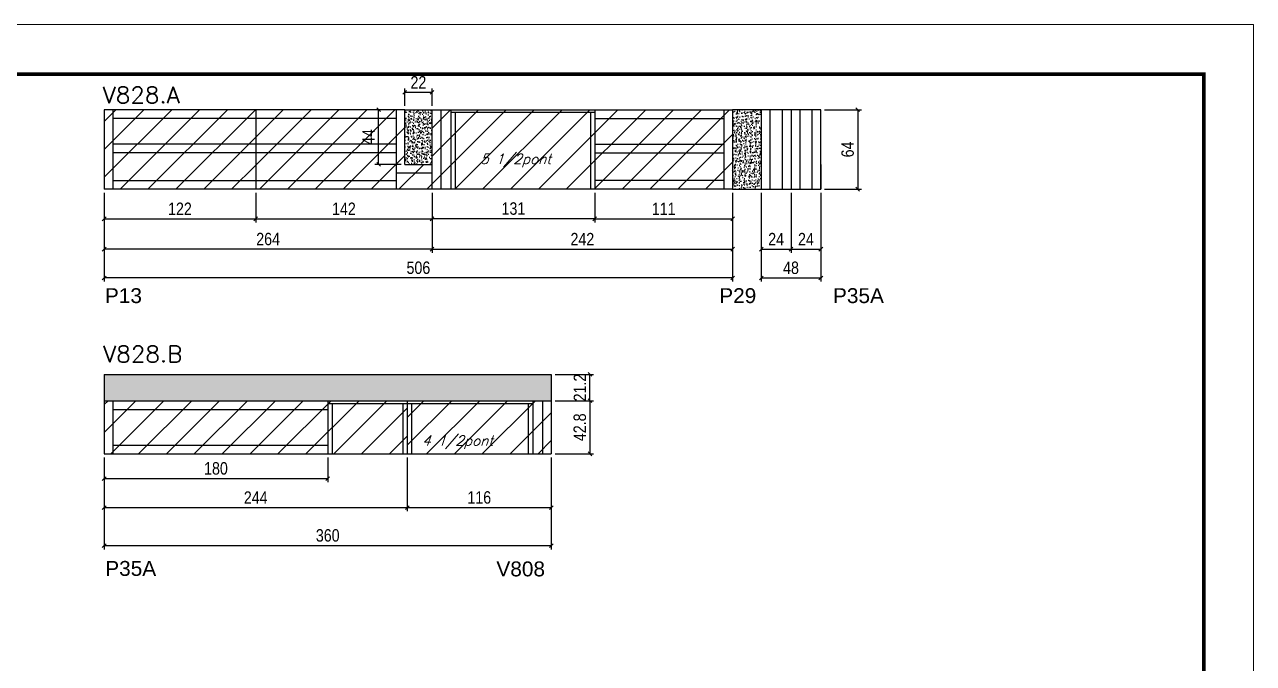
# Model space of a CAD drawing. Extents: x -20960 to -5926, y -2106 to 21915.
# Drawn here: x -6956 to -5967, y 12212 to 12727 of the extents above; entities that cross this region are included whole.
import ezdxf

# ---------------------------------------------------------------- set-up
doc = ezdxf.new("R2010")
doc.units = 0
doc.linetypes.add('DASHED', pattern=[0.75, 0.5, -0.25])
for name, color, linetype in [('5', 5, 'Continuous'), ('COTA', 241, 'Continuous'), ('Painéis', 200, 'Continuous'), ('Reaproveitamento', 251, 'Continuous'), ('SARR_2.2x7', 40, 'Continuous'), ('SARR_3.5x7', 81, 'Continuous'), ('texto', 7, 'Continuous')]:
    doc.layers.add(name, color=color, linetype=linetype)
for name, color, linetype, lineweight in [('Folhas', 255, 'Continuous', 9), ('SARRAFO DE PRESSAO', 251, 'DASHED', 9), ('Texto Seção', 7, 'Continuous', 15)]:
    doc.layers.add(name, color=color, linetype=linetype, lineweight=lineweight)
doc.styles.add('COTA TECNICA', font='techl___.ttf', dxfattribs={"height": 10})
doc.styles.add('REGUA-120', font='ROMANS.shx', dxfattribs={"height": 15})
doc.styles.add('Romans', font='romans.shx')
doc.styles.get("Standard").update_dxf_attribs({"font": 'arial.ttf'})
doc.dimstyles.new('PAINEL', dxfattribs={"dimtxt": 10, "dimasz": 3, "dimexe": 3, "dimexo": 3, "dimgap": 3, "dimtad": 1, "dimdec": 1, "dimzin": 12, "dimdsep": 46, "dimtxsty": 'COTA TECNICA', "dimblk1": 'OBLIQUE', "dimblk2": 'OBLIQUE', "dimsah": 1, "dimcen": 0.9, "dimclrd": 4, "dimclre": 4, "dimclrt": 240, "dimadec": 1, "dimazin": 3, "dimtfac": 1, "dimtdec": 1, "dimtmove": 0, "dimatfit": 3, "dimfxl": 1, "dimtolj": 1, "dimtzin": 12, "dimarcsym": 0})
pattern_1 = [(50, (-140357.9357, -18452.1367), (5.46554007, -0.47817257), [0.5715, -6.2865]), (355, (-140357.9357, -18452.1367), (-1.05730264, 5.73170536), [0.4572, -5.02921753]), (100.4514447, (-140357.48, -18452.1765), (4.40823741, 5.25353256), [0.48570026, -5.34270734]), (46.1842, (-140357.936, -18450.6127), (8.13237123, -1.26126984), [0.85725, -9.42975]), (96.6355576, (-140357.258, -18450.718), (7.122124, 7.42278374), [0.7285507, -8.01406824]), (351.184151, (-140357.936, -18450.613), (7.122124, 7.42278374), [0.685799, -7.54379196]), (21, (-140357.1737, -18450.9937), (4.54843174, -3.06795595), [0.5715, -6.2865]), (326, (-140357.1737, -18450.9937), (1.85406085, 5.52563898), [0.4572, -5.0292]), (71.451445, (-140356.7947, -18451.2493), (6.40249258, 2.45768307), [0.48570026, -5.34269813]), (37.5, (-140357.9357, -18452.1367), (0.092658098, 2.536651166), [0, -4.96824, 0, -5.1054, 0, -5.04825]), (7.5, (-140357.9357, -18452.1367), (2.004589875, 3.005417245), [0, -2.91084, 0, -4.85394, 0, -1.92405]), (327.5, (-140359.635, -18452.1367), (4.067717855, -0.17186232), [0, -1.905, 0, -5.9436, 0, -7.8867]), (317.5, (-140360.397, -18452.1367), (4.44387544, 0.76279473), [0, -2.4765, 0, -3.94716, 0, -5.6007])]
pattern_2 = [(45, (1585, 0), (-11.22532, 11.22532), [])]

# ---------------------------------------------------------------- blocks, each defined once
blk = doc.blocks.new('9999999999')
at = {"layer": 'Folhas'}
blk.add_lwpolyline([(98138.98, 34190.21), (99623.98, 34190.21), (99623.98, 35240.21), (98138.98, 35240.21)], close=True, dxfattribs=at)
at = {"layer": 'Folhas', "color": 30, "const_width": 3}
blk.add_lwpolyline([(98213.98, 34230.21), (99583.98, 34230.21), (99583.98, 35200.21), (98213.98, 35200.21)], close=True, dxfattribs=at)
blk = doc.blocks.new('_Oblique')
at = {"color": 0, "linetype": 'ByBlock', "lineweight": -2}
blk.add_line((-0.5, -0.5), (0.5, 0.5), dxfattribs=at)
blk = doc.blocks.new('*D1279')
at = {"layer": 'COTA', "color": 4, "linetype": 'ByBlock', "lineweight": -2, "transparency": 16777216}
for p, q in [((-6892.3, 12591.22), (-6892.3, 12542.91)), ((-6628.3, 12591.22), (-6628.3, 12542.91)), ((-6628.3, 12545.91), (-6892.3, 12545.91))]:
    blk.add_line(p, q, dxfattribs=at)
at = {"layer": 'Defpoints', "color": 0, "linetype": 'ByBlock', "transparency": 16777216}
for p in [(-6892.3, 12594.22), (-6628.3, 12594.22), (-6892.3, 12545.91)]:
    blk.add_point(p, dxfattribs=at)
at = {"layer": 'COTA', "color": 4, "linetype": 'ByBlock', "lineweight": -2, "transparency": 16777216, "xscale": 3, "yscale": 3, "zscale": 3, "rotation": 180}
blk.add_blockref('_Oblique', (-6892.3, 12545.91), dxfattribs=at)
at = {"layer": 'COTA', "color": 4, "linetype": 'ByBlock', "lineweight": -2, "transparency": 16777216, "xscale": 3, "yscale": 3, "zscale": 3}
blk.add_blockref('_Oblique', (-6628.3, 12545.91), dxfattribs=at)
at = {"layer": 'COTA', "color": 240, "linetype": 'ByBlock', "transparency": 16777216, "insert": (-6760.3, 12554.01), "char_height": 10, "attachment_point": 5, "style": 'COTA TECNICA'}
blk.add_mtext('\\A1;264', dxfattribs=at)
blk = doc.blocks.new('*D1280')
at = {"layer": 'COTA', "color": 4, "linetype": 'ByBlock', "lineweight": -2, "transparency": 16777216}
for p, q in [((-6628.3, 12591.22), (-6628.3, 12542.91)), ((-6386.3, 12591.22), (-6386.3, 12542.91)), ((-6628.3, 12545.91), (-6386.3, 12545.91))]:
    blk.add_line(p, q, dxfattribs=at)
at = {"layer": 'Defpoints', "color": 0, "linetype": 'ByBlock', "transparency": 16777216}
for p in [(-6628.3, 12594.22), (-6386.3, 12594.22), (-6386.3, 12545.91)]:
    blk.add_point(p, dxfattribs=at)
at = {"layer": 'COTA', "color": 4, "linetype": 'ByBlock', "lineweight": -2, "transparency": 16777216, "xscale": 3, "yscale": 3, "zscale": 3, "rotation": 180}
blk.add_blockref('_Oblique', (-6628.3, 12545.91), dxfattribs=at)
at = {"layer": 'COTA', "color": 4, "linetype": 'ByBlock', "lineweight": -2, "transparency": 16777216, "xscale": 3, "yscale": 3, "zscale": 3}
blk.add_blockref('_Oblique', (-6386.3, 12545.91), dxfattribs=at)
at = {"layer": 'COTA', "color": 240, "linetype": 'ByBlock', "transparency": 16777216, "insert": (-6507.3, 12553.98), "char_height": 10, "attachment_point": 5, "style": 'COTA TECNICA'}
blk.add_mtext('\\A1;242', dxfattribs=at)
blk = doc.blocks.new('*D1281')
at = {"layer": 'COTA', "color": 4, "linetype": 'ByBlock', "lineweight": -2, "transparency": 16777216}
for p, q in [((-6892.3, 12591.22), (-6892.3, 12567.34)), ((-6770.3, 12591.22), (-6770.3, 12567.34)), ((-6892.3, 12570.34), (-6770.3, 12570.34))]:
    blk.add_line(p, q, dxfattribs=at)
at = {"layer": 'Defpoints', "color": 0, "linetype": 'ByBlock', "transparency": 16777216}
for p in [(-6892.3, 12594.22), (-6770.3, 12594.22), (-6770.3, 12570.34)]:
    blk.add_point(p, dxfattribs=at)
at = {"layer": 'COTA', "color": 4, "linetype": 'ByBlock', "lineweight": -2, "transparency": 16777216, "xscale": 3, "yscale": 3, "zscale": 3, "rotation": 180}
blk.add_blockref('_Oblique', (-6892.3, 12570.34), dxfattribs=at)
at = {"layer": 'COTA', "color": 4, "linetype": 'ByBlock', "lineweight": -2, "transparency": 16777216, "xscale": 3, "yscale": 3, "zscale": 3}
blk.add_blockref('_Oblique', (-6770.3, 12570.34), dxfattribs=at)
at = {"layer": 'COTA', "color": 240, "linetype": 'ByBlock', "transparency": 16777216, "insert": (-6831.3, 12578.4), "char_height": 10, "attachment_point": 5, "style": 'COTA TECNICA'}
blk.add_mtext('\\A1;122', dxfattribs=at)
blk = doc.blocks.new('*D1282')
at = {"layer": 'COTA', "color": 4, "linetype": 'ByBlock', "lineweight": -2, "transparency": 16777216}
for p, q in [((-6770.3, 12591.22), (-6770.3, 12567.34)), ((-6628.3, 12591.22), (-6628.3, 12567.34)), ((-6770.3, 12570.34), (-6628.3, 12570.34))]:
    blk.add_line(p, q, dxfattribs=at)
at = {"layer": 'Defpoints', "color": 0, "linetype": 'ByBlock', "transparency": 16777216}
for p in [(-6770.3, 12594.22), (-6628.3, 12594.22), (-6628.3, 12570.34)]:
    blk.add_point(p, dxfattribs=at)
at = {"layer": 'COTA', "color": 4, "linetype": 'ByBlock', "lineweight": -2, "transparency": 16777216, "xscale": 3, "yscale": 3, "zscale": 3, "rotation": 180}
blk.add_blockref('_Oblique', (-6770.3, 12570.34), dxfattribs=at)
at = {"layer": 'COTA', "color": 4, "linetype": 'ByBlock', "lineweight": -2, "transparency": 16777216, "xscale": 3, "yscale": 3, "zscale": 3}
blk.add_blockref('_Oblique', (-6628.3, 12570.34), dxfattribs=at)
at = {"layer": 'COTA', "color": 240, "linetype": 'ByBlock', "transparency": 16777216, "insert": (-6699.3, 12578.42), "char_height": 10, "attachment_point": 5, "style": 'COTA TECNICA'}
blk.add_mtext('\\A1;142', dxfattribs=at)
blk = doc.blocks.new('*D1283')
at = {"layer": 'COTA', "color": 4, "linetype": 'ByBlock', "lineweight": -2, "transparency": 16777216}
for p, q in [((-6497.3, 12591.22), (-6497.3, 12567.34)), ((-6386.3, 12591.22), (-6386.3, 12567.34)), ((-6497.3, 12570.34), (-6386.3, 12570.34))]:
    blk.add_line(p, q, dxfattribs=at)
at = {"layer": 'Defpoints', "color": 0, "linetype": 'ByBlock', "transparency": 16777216}
for p in [(-6497.3, 12594.22), (-6386.3, 12594.22), (-6386.3, 12570.34)]:
    blk.add_point(p, dxfattribs=at)
at = {"layer": 'COTA', "color": 4, "linetype": 'ByBlock', "lineweight": -2, "transparency": 16777216, "xscale": 3, "yscale": 3, "zscale": 3, "rotation": 180}
blk.add_blockref('_Oblique', (-6497.3, 12570.34), dxfattribs=at)
at = {"layer": 'COTA', "color": 4, "linetype": 'ByBlock', "lineweight": -2, "transparency": 16777216, "xscale": 3, "yscale": 3, "zscale": 3}
blk.add_blockref('_Oblique', (-6386.3, 12570.34), dxfattribs=at)
at = {"layer": 'COTA', "color": 240, "linetype": 'ByBlock', "transparency": 16777216, "insert": (-6441.8, 12578.4), "char_height": 10, "attachment_point": 5, "style": 'COTA TECNICA'}
blk.add_mtext('\\A1;111', dxfattribs=at)
blk = doc.blocks.new('*D1284')
at = {"layer": 'COTA', "color": 4, "linetype": 'ByBlock', "lineweight": -2, "transparency": 16777216}
for p, q in [((-6628.3, 12591.22), (-6628.3, 12567.34)), ((-6497.3, 12591.22), (-6497.3, 12567.34)), ((-6497.3, 12570.34), (-6628.3, 12570.34))]:
    blk.add_line(p, q, dxfattribs=at)
at = {"layer": 'Defpoints', "color": 0, "linetype": 'ByBlock', "transparency": 16777216}
for p in [(-6628.3, 12594.22), (-6497.3, 12594.22), (-6628.3, 12570.34)]:
    blk.add_point(p, dxfattribs=at)
at = {"layer": 'COTA', "color": 4, "linetype": 'ByBlock', "lineweight": -2, "transparency": 16777216, "xscale": 3, "yscale": 3, "zscale": 3, "rotation": 180}
blk.add_blockref('_Oblique', (-6628.3, 12570.34), dxfattribs=at)
at = {"layer": 'COTA', "color": 4, "linetype": 'ByBlock', "lineweight": -2, "transparency": 16777216, "xscale": 3, "yscale": 3, "zscale": 3}
blk.add_blockref('_Oblique', (-6497.3, 12570.34), dxfattribs=at)
at = {"layer": 'COTA', "color": 240, "linetype": 'ByBlock', "transparency": 16777216, "insert": (-6562.8, 12578.56), "char_height": 10, "attachment_point": 5, "style": 'COTA TECNICA'}
blk.add_mtext('\\A1;131', dxfattribs=at)
blk = doc.blocks.new('*D1285')
at = {"layer": 'COTA', "color": 4, "linetype": 'ByBlock', "lineweight": -2, "transparency": 16777216}
for p, q in [((-6650.3, 12661.22), (-6650.3, 12675.26)), ((-6628.3, 12661.22), (-6628.3, 12675.26)), ((-6650.3, 12672.26), (-6628.3, 12672.26))]:
    blk.add_line(p, q, dxfattribs=at)
at = {"layer": 'Defpoints', "color": 0, "linetype": 'ByBlock', "transparency": 16777216}
for p in [(-6628.3, 12672.26), (-6650.3, 12658.22), (-6628.3, 12658.22)]:
    blk.add_point(p, dxfattribs=at)
at = {"layer": 'COTA', "color": 4, "linetype": 'ByBlock', "lineweight": -2, "transparency": 16777216, "xscale": 3, "yscale": 3, "zscale": 3, "rotation": 180}
blk.add_blockref('_Oblique', (-6650.3, 12672.26), dxfattribs=at)
at = {"layer": 'COTA', "color": 4, "linetype": 'ByBlock', "lineweight": -2, "transparency": 16777216, "xscale": 3, "yscale": 3, "zscale": 3}
blk.add_blockref('_Oblique', (-6628.3, 12672.26), dxfattribs=at)
at = {"layer": 'COTA', "color": 240, "linetype": 'ByBlock', "transparency": 16777216, "insert": (-6639.3, 12680.26), "char_height": 10, "attachment_point": 5, "style": 'COTA TECNICA'}
blk.add_mtext('\\A1;22', dxfattribs=at)
blk = doc.blocks.new('*D1286')
at = {"layer": 'COTA', "color": 4, "linetype": 'ByBlock', "lineweight": -2, "transparency": 16777216}
for p, q in [((-6653.3, 12658.22), (-6674.34, 12658.22)), ((-6671.34, 12614.22), (-6671.34, 12658.22)), ((-6653.3, 12614.22), (-6674.34, 12614.22))]:
    blk.add_line(p, q, dxfattribs=at)
at = {"layer": 'Defpoints', "color": 0, "linetype": 'ByBlock', "transparency": 16777216}
for p in [(-6671.34, 12658.22), (-6650.3, 12658.22), (-6650.3, 12614.22)]:
    blk.add_point(p, dxfattribs=at)
at = {"layer": 'COTA', "color": 4, "linetype": 'ByBlock', "lineweight": -2, "transparency": 16777216, "xscale": 3, "yscale": 3, "zscale": 3}
for p, rotation in [((-6671.34, 12658.22), 90), ((-6671.34, 12614.22), 270)]:
    blk.add_blockref('_Oblique', p, dxfattribs=dict(at, rotation=rotation))
at = {"layer": 'COTA', "color": 240, "linetype": 'ByBlock', "transparency": 16777216, "insert": (-6679.42, 12636.22), "char_height": 10, "attachment_point": 5, "rotation": 90, "style": 'COTA TECNICA'}
blk.add_mtext('\\A1;44', dxfattribs=at)
blk = doc.blocks.new('*D1293')
at = {"layer": 'COTA', "color": 4, "lineweight": -2, "ltscale": 25, "transparency": 16777216}
for p, q in [((-6892.3, 12591.22), (-6892.3, 12519.77)), ((-6386.3, 12591.22), (-6386.3, 12519.77)), ((-6386.3, 12522.77), (-6892.3, 12522.77))]:
    blk.add_line(p, q, dxfattribs=at)
at = {"layer": 'Defpoints', "color": 0, "ltscale": 25, "transparency": 16777216}
for p in [(-6892.3, 12594.22), (-6386.3, 12594.22), (-6892.3, 12522.77)]:
    blk.add_point(p, dxfattribs=at)
at = {"layer": 'COTA', "color": 4, "lineweight": -2, "ltscale": 25, "transparency": 16777216, "xscale": 3, "yscale": 3, "zscale": 3, "rotation": 180}
blk.add_blockref('_Oblique', (-6892.3, 12522.77), dxfattribs=at)
at = {"layer": 'COTA', "color": 4, "lineweight": -2, "ltscale": 25, "transparency": 16777216, "xscale": 3, "yscale": 3, "zscale": 3}
blk.add_blockref('_Oblique', (-6386.3, 12522.77), dxfattribs=at)
at = {"layer": 'COTA', "color": 240, "ltscale": 25, "transparency": 16777216, "insert": (-6639.3, 12530.88), "char_height": 10, "attachment_point": 5, "style": 'COTA TECNICA'}
blk.add_mtext('\\A1;506', dxfattribs=at)
blk = doc.blocks.new('*D1227')
at = {"layer": 'COTA', "color": 4, "linetype": 'ByBlock', "lineweight": -2, "transparency": 16777216}
for p, q in [((-6363.3, 12591.22), (-6363.3, 12519.77)), ((-6315.3, 12591.22), (-6315.3, 12519.77)), ((-6363.3, 12522.77), (-6315.3, 12522.77))]:
    blk.add_line(p, q, dxfattribs=at)
at = {"layer": 'Defpoints', "color": 0, "linetype": 'ByBlock', "transparency": 16777216}
for p in [(-6363.3, 12594.22), (-6315.3, 12594.22), (-6315.3, 12522.77)]:
    blk.add_point(p, dxfattribs=at)
at = {"layer": 'COTA', "color": 4, "linetype": 'ByBlock', "lineweight": -2, "transparency": 16777216, "xscale": 3, "yscale": 3, "zscale": 3, "rotation": 180}
blk.add_blockref('_Oblique', (-6363.3, 12522.77), dxfattribs=at)
at = {"layer": 'COTA', "color": 4, "linetype": 'ByBlock', "lineweight": -2, "transparency": 16777216, "xscale": 3, "yscale": 3, "zscale": 3}
blk.add_blockref('_Oblique', (-6315.3, 12522.77), dxfattribs=at)
at = {"layer": 'COTA', "color": 240, "linetype": 'ByBlock', "transparency": 16777216, "insert": (-6339.3, 12530.86), "char_height": 10, "attachment_point": 5, "style": 'COTA TECNICA'}
blk.add_mtext('\\A1;48', dxfattribs=at)
blk = doc.blocks.new('*D1305')
at = {"layer": 'COTA', "color": 4, "lineweight": -2, "ltscale": 25, "transparency": 16777216}
for p, q in [((-6312.3, 12658.22), (-6282.57, 12658.22)), ((-6285.57, 12658.22), (-6285.57, 12594.22)), ((-6312.3, 12594.22), (-6282.57, 12594.22))]:
    blk.add_line(p, q, dxfattribs=at)
at = {"layer": 'Defpoints', "color": 0, "ltscale": 25, "transparency": 16777216}
for p in [(-6315.3, 12658.22), (-6315.3, 12594.22), (-6285.57, 12594.22)]:
    blk.add_point(p, dxfattribs=at)
at = {"layer": 'COTA', "color": 4, "lineweight": -2, "ltscale": 25, "transparency": 16777216, "xscale": 3, "yscale": 3, "zscale": 3}
for p, rotation in [((-6285.57, 12658.22), 90), ((-6285.57, 12594.22), 270)]:
    blk.add_blockref('_Oblique', p, dxfattribs=dict(at, rotation=rotation))
at = {"layer": 'COTA', "color": 240, "ltscale": 25, "transparency": 16777216, "insert": (-6293.68, 12626.22), "char_height": 10, "attachment_point": 5, "rotation": 90, "style": 'COTA TECNICA'}
blk.add_mtext('\\A1;64', dxfattribs=at)
blk = doc.blocks.new('*D1306')
at = {"layer": 'COTA', "color": 4, "lineweight": -2, "ltscale": 25, "transparency": 16777216}
for p, q in [((-6363.3, 12591.22), (-6363.3, 12542.91)), ((-6339.3, 12591.22), (-6339.3, 12542.91)), ((-6363.3, 12545.91), (-6339.3, 12545.91))]:
    blk.add_line(p, q, dxfattribs=at)
at = {"layer": 'Defpoints', "color": 0, "ltscale": 25, "transparency": 16777216}
for p in [(-6363.3, 12594.22), (-6339.3, 12594.22), (-6339.3, 12545.91)]:
    blk.add_point(p, dxfattribs=at)
at = {"layer": 'COTA', "color": 4, "lineweight": -2, "ltscale": 25, "transparency": 16777216, "xscale": 3, "yscale": 3, "zscale": 3, "rotation": 180}
blk.add_blockref('_Oblique', (-6363.3, 12545.91), dxfattribs=at)
at = {"layer": 'COTA', "color": 4, "lineweight": -2, "ltscale": 25, "transparency": 16777216, "xscale": 3, "yscale": 3, "zscale": 3}
blk.add_blockref('_Oblique', (-6339.3, 12545.91), dxfattribs=at)
at = {"layer": 'COTA', "color": 240, "ltscale": 25, "transparency": 16777216, "insert": (-6351.3, 12553.98), "char_height": 10, "attachment_point": 5, "style": 'COTA TECNICA'}
blk.add_mtext('\\A1;24', dxfattribs=at)
blk = doc.blocks.new('*D1307')
at = {"layer": 'COTA', "color": 4, "lineweight": -2, "ltscale": 25, "transparency": 16777216}
for p, q in [((-6339.3, 12591.22), (-6339.3, 12542.91)), ((-6315.3, 12591.22), (-6315.3, 12542.91)), ((-6339.3, 12545.91), (-6315.3, 12545.91))]:
    blk.add_line(p, q, dxfattribs=at)
at = {"layer": 'Defpoints', "color": 0, "ltscale": 25, "transparency": 16777216}
for p in [(-6339.3, 12594.22), (-6315.3, 12594.22), (-6315.3, 12545.91)]:
    blk.add_point(p, dxfattribs=at)
at = {"layer": 'COTA', "color": 4, "lineweight": -2, "ltscale": 25, "transparency": 16777216, "xscale": 3, "yscale": 3, "zscale": 3, "rotation": 180}
blk.add_blockref('_Oblique', (-6339.3, 12545.91), dxfattribs=at)
at = {"layer": 'COTA', "color": 4, "lineweight": -2, "ltscale": 25, "transparency": 16777216, "xscale": 3, "yscale": 3, "zscale": 3}
blk.add_blockref('_Oblique', (-6315.3, 12545.91), dxfattribs=at)
at = {"layer": 'COTA', "color": 240, "ltscale": 25, "transparency": 16777216, "insert": (-6327.3, 12553.98), "char_height": 10, "attachment_point": 5, "style": 'COTA TECNICA'}
blk.add_mtext('\\A1;24', dxfattribs=at)
blk = doc.blocks.new('*D1308')
at = {"layer": 'COTA', "color": 4, "lineweight": -2, "transparency": 16777216}
for p, q in [((-6892.3, 12378.07), (-6892.3, 12304.12)), ((-6532.3, 12378.07), (-6532.3, 12304.12)), ((-6532.3, 12307.12), (-6892.3, 12307.12))]:
    blk.add_line(p, q, dxfattribs=at)
at = {"layer": 'Defpoints', "color": 0, "transparency": 16777216}
for p in [(-6892.3, 12381.07), (-6532.3, 12381.07), (-6892.3, 12307.12)]:
    blk.add_point(p, dxfattribs=at)
at = {"layer": 'COTA', "color": 4, "lineweight": -2, "transparency": 16777216, "xscale": 3, "yscale": 3, "zscale": 3, "rotation": 180}
blk.add_blockref('_Oblique', (-6892.3, 12307.12), dxfattribs=at)
at = {"layer": 'COTA', "color": 4, "lineweight": -2, "transparency": 16777216, "xscale": 3, "yscale": 3, "zscale": 3}
blk.add_blockref('_Oblique', (-6532.3, 12307.12), dxfattribs=at)
at = {"layer": 'COTA', "color": 240, "transparency": 16777216, "insert": (-6712.3, 12315.34), "char_height": 10, "attachment_point": 5, "style": 'COTA TECNICA'}
blk.add_mtext('\\A1;360', dxfattribs=at)
blk = doc.blocks.new('*D1309')
at = {"layer": 'COTA', "color": 4, "lineweight": -2, "transparency": 16777216}
for p, q in [((-6892.3, 12378.07), (-6892.3, 12334.79)), ((-6648.3, 12378.07), (-6648.3, 12334.79)), ((-6892.3, 12337.79), (-6648.3, 12337.79))]:
    blk.add_line(p, q, dxfattribs=at)
at = {"layer": 'Defpoints', "color": 0, "transparency": 16777216}
for p in [(-6892.3, 12381.07), (-6648.3, 12381.07), (-6648.3, 12337.79)]:
    blk.add_point(p, dxfattribs=at)
at = {"layer": 'COTA', "color": 4, "lineweight": -2, "transparency": 16777216, "xscale": 3, "yscale": 3, "zscale": 3, "rotation": 180}
blk.add_blockref('_Oblique', (-6892.3, 12337.79), dxfattribs=at)
at = {"layer": 'COTA', "color": 4, "lineweight": -2, "transparency": 16777216, "xscale": 3, "yscale": 3, "zscale": 3}
blk.add_blockref('_Oblique', (-6648.3, 12337.79), dxfattribs=at)
at = {"layer": 'COTA', "color": 240, "transparency": 16777216, "insert": (-6770.3, 12345.86), "char_height": 10, "attachment_point": 5, "style": 'COTA TECNICA'}
blk.add_mtext('\\A1;244', dxfattribs=at)
blk = doc.blocks.new('*D1310')
at = {"layer": 'COTA', "color": 4, "lineweight": -2, "transparency": 16777216}
for p, q in [((-6648.3, 12378.07), (-6648.3, 12334.79)), ((-6532.3, 12378.07), (-6532.3, 12334.79)), ((-6648.3, 12337.79), (-6532.3, 12337.79))]:
    blk.add_line(p, q, dxfattribs=at)
at = {"layer": 'Defpoints', "color": 0, "transparency": 16777216}
for p in [(-6648.3, 12381.07), (-6532.3, 12381.07), (-6532.3, 12337.79)]:
    blk.add_point(p, dxfattribs=at)
at = {"layer": 'COTA', "color": 4, "lineweight": -2, "transparency": 16777216, "xscale": 3, "yscale": 3, "zscale": 3, "rotation": 180}
blk.add_blockref('_Oblique', (-6648.3, 12337.79), dxfattribs=at)
at = {"layer": 'COTA', "color": 4, "lineweight": -2, "transparency": 16777216, "xscale": 3, "yscale": 3, "zscale": 3}
blk.add_blockref('_Oblique', (-6532.3, 12337.79), dxfattribs=at)
at = {"layer": 'COTA', "color": 240, "transparency": 16777216, "insert": (-6590.3, 12345.89), "char_height": 10, "attachment_point": 5, "style": 'COTA TECNICA'}
blk.add_mtext('\\A1;116', dxfattribs=at)
blk = doc.blocks.new('*D1311')
at = {"layer": 'COTA', "color": 4, "lineweight": -2, "transparency": 16777216}
for p, q in [((-6529.3, 12423.87), (-6498.22, 12423.87)), ((-6501.22, 12423.87), (-6501.22, 12381.07)), ((-6529.3, 12381.07), (-6498.22, 12381.07))]:
    blk.add_line(p, q, dxfattribs=at)
at = {"layer": 'Defpoints', "color": 0, "transparency": 16777216}
for p in [(-6532.3, 12423.87), (-6532.3, 12381.07), (-6501.22, 12381.07)]:
    blk.add_point(p, dxfattribs=at)
at = {"layer": 'COTA', "color": 4, "lineweight": -2, "transparency": 16777216, "xscale": 3, "yscale": 3, "zscale": 3}
for p, rotation in [((-6501.22, 12423.87), 90), ((-6501.22, 12381.07), 270)]:
    blk.add_blockref('_Oblique', p, dxfattribs=dict(at, rotation=rotation))
at = {"layer": 'COTA', "color": 240, "transparency": 16777216, "insert": (-6509.32, 12402.47), "char_height": 10, "attachment_point": 5, "rotation": 90, "style": 'COTA TECNICA'}
blk.add_mtext('\\A1;42.8', dxfattribs=at)
blk = doc.blocks.new('*D1312')
at = {"layer": 'COTA', "color": 4, "lineweight": -2, "transparency": 16777216}
for p, q in [((-6529.3, 12445.07), (-6498.22, 12445.07)), ((-6501.22, 12423.87), (-6501.22, 12445.07)), ((-6529.3, 12423.87), (-6498.22, 12423.87))]:
    blk.add_line(p, q, dxfattribs=at)
at = {"layer": 'Defpoints', "color": 0, "transparency": 16777216}
for p in [(-6532.3, 12445.07), (-6501.22, 12445.07), (-6532.3, 12423.87)]:
    blk.add_point(p, dxfattribs=at)
at = {"layer": 'COTA', "color": 4, "lineweight": -2, "transparency": 16777216, "xscale": 3, "yscale": 3, "zscale": 3}
for p, rotation in [((-6501.22, 12445.07), 90), ((-6501.22, 12423.87), 270)]:
    blk.add_blockref('_Oblique', p, dxfattribs=dict(at, rotation=rotation))
at = {"layer": 'COTA', "color": 240, "transparency": 16777216, "insert": (-6509.28, 12434.47), "char_height": 10, "attachment_point": 5, "rotation": 90, "style": 'COTA TECNICA'}
blk.add_mtext('\\A1;21.2', dxfattribs=at)
blk = doc.blocks.new('*D1313')
at = {"layer": 'COTA', "color": 4, "lineweight": -2, "transparency": 16777216}
for p, q in [((-6892.3, 12378.07), (-6892.3, 12358.18)), ((-6712.3, 12378.07), (-6712.3, 12358.18)), ((-6892.3, 12361.18), (-6712.3, 12361.18))]:
    blk.add_line(p, q, dxfattribs=at)
at = {"layer": 'Defpoints', "color": 0, "transparency": 16777216}
for p in [(-6892.3, 12381.07), (-6712.3, 12381.07), (-6712.3, 12361.18)]:
    blk.add_point(p, dxfattribs=at)
at = {"layer": 'COTA', "color": 4, "lineweight": -2, "transparency": 16777216, "xscale": 3, "yscale": 3, "zscale": 3, "rotation": 180}
blk.add_blockref('_Oblique', (-6892.3, 12361.18), dxfattribs=at)
at = {"layer": 'COTA', "color": 4, "lineweight": -2, "transparency": 16777216, "xscale": 3, "yscale": 3, "zscale": 3}
blk.add_blockref('_Oblique', (-6712.3, 12361.18), dxfattribs=at)
at = {"layer": 'COTA', "color": 240, "transparency": 16777216, "insert": (-6802.3, 12369.31), "char_height": 10, "attachment_point": 5, "style": 'COTA TECNICA'}
blk.add_mtext('\\A1;180', dxfattribs=at)

msp = doc.modelspace()

# ---------------------------------------------------------------- hatches: boundary and pattern name
at = {"layer": 'COTA', "linetype": 'ByBlock'}
h = msp.add_hatch(dxfattribs=at)
h.set_pattern_fill('AR-CONC', color=256, scale=0.03)
h.set_pattern_definition(pattern_1)
h.paths.add_polyline_path([(-6650.3, 12614.22), (-6628.3, 12614.22), (-6628.3, 12658.22), (-6650.3, 12658.22)])
h = msp.add_hatch(dxfattribs=at)
h.set_pattern_fill('AR-CONC', color=256, scale=0.03)
h.set_pattern_definition(pattern_1)
h.paths.add_polyline_path([(-6386.3, 12594.22), (-6363.3, 12594.22), (-6363.3, 12658.22), (-6386.3, 12658.22)])
h = msp.add_hatch(dxfattribs=at)
h.set_pattern_fill('AR-CONC', color=256, scale=0.03)
h.set_pattern_definition([(50, (-144735.2804, -15802.1865), (5.46554007, -0.47817257), [0.5715, -6.2865]), (355, (-144735.2804, -15802.1865), (-1.05730264, 5.73170536), [0.4572, -5.02921753]), (100.4514447, (-144734.825, -15802.2264), (4.40823741, 5.25353256), [0.48570026, -5.34270734]), (46.1842, (-144735.2804, -15800.6625), (8.13237123, -1.26126984), [0.85725, -9.42975]), (96.6355576, (-144734.603, -15800.768), (7.122124, 7.42278374), [0.7285507, -8.01406824]), (351.184151, (-144735.28, -15800.6625), (7.122124, 7.42278374), [0.685799, -7.54379196]), (21, (-144734.5184, -15801.0435), (4.54843174, -3.06795595), [0.5715, -6.2865]), (326, (-144734.5184, -15801.0435), (1.85406085, 5.52563898), [0.4572, -5.0292]), (71.451445, (-144734.1393, -15801.299), (6.40249258, 2.45768307), [0.48570026, -5.34269813]), (37.5, (-144735.2804, -15802.1865), (0.092658098, 2.536651166), [0, -4.96824, 0, -5.1054, 0, -5.04825]), (7.5, (-144735.2804, -15802.1865), (2.004589875, 3.005417245), [0, -2.91084, 0, -4.85394, 0, -1.92405]), (327.5, (-144736.9796, -15802.1865), (4.067717855, -0.17186232), [0, -1.905, 0, -5.9436, 0, -7.8867]), (317.5, (-144737.7416, -15802.1865), (4.44387544, 0.76279473), [0, -2.4765, 0, -3.94716, 0, -5.6007])])
h.paths.add_polyline_path([(-6532.3, 12423.87), (-6532.3, 12445.07), (-6892.3, 12445.07), (-6892.3, 12423.87)])
at = {"layer": 'Reaproveitamento', "transparency": 33554684}
h = msp.add_hatch(dxfattribs=at)
h.set_pattern_fill('ANSI31', color=256, scale=5)
h.set_pattern_definition(pattern_2)
h.paths.add_polyline_path([(-6770.3, 12658.22), (-6892.3, 12658.22), (-6892.3, 12594.22), (-6770.3, 12594.22)])
h = msp.add_hatch(dxfattribs=at)
h.set_pattern_fill('ANSI31', color=256, scale=5)
h.set_pattern_definition(pattern_2)
h.paths.add_polyline_path([(-6650.3, 12658.22), (-6770.3, 12658.22), (-6770.3, 12594.22), (-6628.3, 12594.22), (-6628.3, 12614.22), (-6650.3, 12614.22)])
h = msp.add_hatch(dxfattribs=at)
h.set_pattern_fill('ANSI31', color=256, scale=5)
h.set_pattern_definition(pattern_2)
h.paths.add_polyline_path([(-6386.3, 12658.22), (-6628.3, 12658.22), (-6628.3, 12594.22), (-6386.3, 12594.22)])
at = {"layer": 'Reaproveitamento', "ltscale": 25}
h = msp.add_hatch(dxfattribs=at)
h.set_pattern_fill('ANSI31', color=256, scale=5)
h.set_pattern_definition([(45, (-131708.582, -19404.996), (-11.2253202, 11.2253202), [])])
h.paths.add_polyline_path([(-6892.3, 12423.87), (-6892.3, 12381.07), (-6648.3, 12381.07), (-6648.3, 12423.87)])
h = msp.add_hatch(dxfattribs=at)
h.set_pattern_fill('ANSI31', color=256, scale=5)
h.set_pattern_definition([(45, (-147785.845, -13577.786), (-11.2253202, 11.2253202), [])])
h.paths.add_polyline_path([(-6532.3, 12423.87), (-6648.3, 12423.87), (-6648.3, 12381.07), (-6532.3, 12381.07)])

# ---------------------------------------------------------------- linework, layer by layer
at = {"layer": 'COTA', "linetype": 'ByBlock'}
for p, q in [((-6650.3, 12658.22), (-6628.3, 12658.22)), ((-6363.3, 12658.22), (-6386.3, 12658.22)), ((-6315.3, 12658.22), (-6315.3, 12658.22)), ((-6386.3, 12594.22), (-6363.3, 12594.22)), ((-6892.3, 12445.07), (-6532.3, 12445.07)), ((-6892.3, 12445.07), (-6892.3, 12423.87)), ((-6532.3, 12445.07), (-6532.3, 12423.87))]:
    msp.add_line(p, q, dxfattribs=at)
at = {"layer": 'Painéis', "linetype": 'ByBlock'}
for p, q in [((-6892.3, 12658.22), (-6892.3, 12594.22)), ((-6770.3, 12658.22), (-6892.3, 12658.22)), ((-6770.3, 12658.22), (-6770.3, 12594.22)), ((-6650.3, 12658.22), (-6770.3, 12658.22)), ((-6650.3, 12614.22), (-6650.3, 12658.22)), ((-6628.3, 12594.22), (-6628.3, 12658.22)), ((-6628.3, 12658.22), (-6386.3, 12658.22)), ((-6386.3, 12658.22), (-6386.3, 12594.22)), ((-6363.3, 12658.22), (-6363.3, 12594.22)), ((-6315.3, 12658.22), (-6363.3, 12658.22)), ((-6339.3, 12658.22), (-6339.3, 12594.22)), ((-6315.3, 12594.22), (-6315.3, 12658.22)), ((-6650.3, 12614.22), (-6628.3, 12614.22)), ((-6315.3, 12614.22), (-6315.3, 12614.22)), ((-6386.3, 12594.22), (-6892.3, 12594.22)), ((-6363.3, 12594.22), (-6315.3, 12594.22))]:
    msp.add_line(p, q, dxfattribs=at)
at = {"layer": 'Painéis'}
for p, q in [((-6892.3, 12423.87), (-6532.3, 12423.87)), ((-6892.3, 12423.87), (-6892.3, 12381.07)), ((-6648.3, 12423.87), (-6648.3, 12381.07)), ((-6532.3, 12423.87), (-6532.3, 12381.07)), ((-6892.3, 12381.07), (-6532.3, 12381.07))]:
    msp.add_line(p, q, dxfattribs=at)
at = {"layer": 'SARR_2.2x7', "linetype": 'Continuous'}
for p, q in [((-6885.3, 12658.22), (-6885.3, 12594.22)), ((-6657.3, 12658.22), (-6657.3, 12594.22)), ((-6621.3, 12658.22), (-6621.3, 12594.22)), ((-6497.3, 12656.02), (-6613.3, 12656.02)), ((-6393.3, 12658.22), (-6393.3, 12594.22)), ((-6356.3, 12658.22), (-6356.3, 12594.22)), ((-6346.3, 12658.22), (-6346.3, 12594.22)), ((-6332.3, 12658.22), (-6332.3, 12594.22)), ((-6322.3, 12594.22), (-6322.3, 12658.22)), ((-6657.3, 12651.22), (-6885.3, 12651.22)), ((-6497.3, 12651.22), (-6393.3, 12651.22)), ((-6885.3, 12630.84), (-6770.3, 12630.84)), ((-6770.3, 12630.84), (-6657.3, 12630.84)), ((-6393.3, 12630.28), (-6497.3, 12630.28)), ((-6885.3, 12623.84), (-6770.3, 12623.84)), ((-6770.3, 12623.84), (-6657.3, 12623.84)), ((-6393.3, 12623.28), (-6497.3, 12623.28)), ((-6628.3, 12607.22), (-6657.3, 12607.22)), ((-6315.3, 12607.22), (-6315.3, 12607.22)), ((-6885.3, 12601.22), (-6770.3, 12601.22)), ((-6770.3, 12601.22), (-6657.3, 12601.22)), ((-6393.3, 12601.22), (-6497.3, 12601.22)), ((-6315.3, 12601.22), (-6315.3, 12601.22)), ((-6885.3, 12423.87), (-6885.3, 12381.07)), ((-6885.3, 12416.87), (-6712.3, 12416.87)), ((-6712.3, 12421.67), (-6547.3, 12421.67)), ((-6539.3, 12423.87), (-6539.3, 12381.07)), ((-6885.3, 12388.07), (-6712.3, 12388.07))]:
    msp.add_line(p, q, dxfattribs=at)
at = {"layer": 'SARR_3.5x7'}
for p, q in [((-6613.3, 12658.22), (-6613.3, 12594.22)), ((-6609.8, 12656.02), (-6609.8, 12594.22)), ((-6500.8, 12656.02), (-6500.8, 12594.22)), ((-6497.3, 12658.22), (-6497.3, 12594.22)), ((-6315.3, 12614.22), (-6315.3, 12594.22)), ((-6712.3, 12423.87), (-6712.3, 12381.07)), ((-6708.8, 12421.67), (-6708.8, 12381.07)), ((-6651.8, 12421.67), (-6651.8, 12381.07)), ((-6644.8, 12421.67), (-6644.8, 12381.07)), ((-6550.8, 12421.67), (-6550.8, 12381.07)), ((-6547.3, 12423.87), (-6547.3, 12381.07))]:
    msp.add_line(p, q, dxfattribs=at)

# ---------------------------------------------------------------- block references
at = {"layer": 'SARRAFO DE PRESSAO', "color": 6, "linetype": 'ByBlock'}
msp.add_blockref('9999999999', (-105590.98, -22513.42), dxfattribs=at)

# ---------------------------------------------------------------- texts
at = {"layer": '5', "linetype": 'Continuous'}
for s, p in [('P13', (-6891.69, 12502.49)), ('P29', (-6397.08, 12502.49)), ('P35A', (-6305.49, 12502.49)), ('P35A', (-6891.44, 12282.8)), ('V808', (-6576.5, 12282.41))]:
    msp.add_text(s, height=12, rotation=359.99996, dxfattribs=at).set_placement(p)
at = {"layer": 'texto', "color": 2, "char_height": 8, "attachment_point": 5, "style": 'Romans'}
for s, insert in [('{\\Q19;\\C256;5 1/2pont}', (-6561, 12617.28)), ('{\\Q19;\\C256;4 1/2pont}', (-6607.7, 12390.41))]:
    msp.add_mtext(s, dxfattribs=dict(at, insert=insert))
at = {"layer": 'Texto Seção', "style": 'REGUA-120', "width": 1.05}
for s, p in [('V828.A', (-6893.45, 12663.58)), ('V828.B', (-6893.05, 12454.96))]:
    msp.add_text(s, height=13, dxfattribs=at).set_placement(p)

# ---------------------------------------------------------------- dimensions: what is measured, and where the dimension line sits
at = {"layer": 'COTA', "linetype": 'ByBlock'}
for base, p1, p2, picture, middle in [((-6628.3, 12672.26), (-6650.3, 12658.22), (-6628.3, 12658.22), '*D1285', (-6639.3, 12680.26)), ((-6892.3, 12545.91), (-6628.3, 12594.22), (-6892.3, 12594.22), '*D1279', (-6760.3, 12554.01)), ((-6770.3, 12570.34), (-6892.3, 12594.22), (-6770.3, 12594.22), '*D1281', (-6831.3, 12578.4)), ((-6386.3, 12545.91), (-6628.3, 12594.22), (-6386.3, 12594.22), '*D1280', (-6507.3, 12553.98)), ((-6386.3, 12570.34), (-6497.3, 12594.22), (-6386.3, 12594.22), '*D1283', (-6441.8, 12578.4)), ((-6315.3, 12522.77), (-6363.3, 12594.22), (-6315.3, 12594.22), '*D1227', (-6339.3, 12530.86))]:
    dim = msp.add_linear_dim(base=base, p1=p1, p2=p2, dimstyle='PAINEL', dxfattribs=at)
    dim.commit()
    dim.dimension.update_dxf_attribs({"geometry": picture, "text_midpoint": middle})
dim = msp.add_linear_dim(base=(-6671.34, 12658.22), p1=(-6650.3, 12614.22), p2=(-6650.3, 12658.22), angle=90, dimstyle='PAINEL', dxfattribs=at)
dim.commit()
dim.dimension.update_dxf_attribs({"geometry": '*D1286', "text_midpoint": (-6679.42, 12636.22)})
at = {"layer": 'COTA', "ltscale": 25}
dim = msp.add_linear_dim(base=(-6285.57, 12594.22), p1=(-6315.3, 12658.22), p2=(-6315.3, 12594.22), angle=90, dimstyle='PAINEL', dxfattribs=at)
dim.commit()
dim.dimension.update_dxf_attribs({"geometry": '*D1305', "text_midpoint": (-6293.68, 12626.22)})
for base, p1, p2, picture, middle in [((-6892.3, 12522.77), (-6386.3, 12594.22), (-6892.3, 12594.22), '*D1293', (-6639.3, 12530.88)), ((-6339.3, 12545.91), (-6363.3, 12594.22), (-6339.3, 12594.22), '*D1306', (-6351.3, 12553.98))]:
    dim = msp.add_linear_dim(base=base, p1=p1, p2=p2, dimstyle='PAINEL', dxfattribs=at)
    dim.commit()
    dim.dimension.update_dxf_attribs({"geometry": picture, "text_midpoint": middle})
at = {"layer": 'COTA', "linetype": 'ByBlock'}
for p1, picture, middle in [((-6770.3, 12594.22), '*D1282', (-6699.3, 12578.42)), ((-6497.3, 12594.22), '*D1284', (-6562.8, 12578.56))]:
    dim = msp.add_linear_dim(base=(-6628.3, 12570.34), p1=p1, p2=(-6628.3, 12594.22), dimstyle='PAINEL', override={"dimtmove": 1}, dxfattribs=at)
    dim.commit()
    dim.dimension.update_dxf_attribs({"geometry": picture, "text_midpoint": middle})
at = {"layer": 'COTA', "ltscale": 25}
dim = msp.add_linear_dim(base=(-6315.3, 12545.91), p1=(-6339.3, 12594.22), p2=(-6315.3, 12594.22), dimstyle='PAINEL', override={"dimtmove": 1}, dxfattribs=at)
dim.commit()
dim.dimension.update_dxf_attribs({"geometry": '*D1307', "text_midpoint": (-6327.3, 12553.98)})
at = {"layer": 'COTA'}
dim = msp.add_linear_dim(base=(-6501.22, 12445.07), p1=(-6532.3, 12423.87), p2=(-6532.3, 12445.07), angle=90, dimstyle='PAINEL', dxfattribs=at)
dim.commit()
dim.dimension.update_dxf_attribs({"geometry": '*D1312', "text_midpoint": (-6501.22, 12434.47), "dimtype": 160})
dim = msp.add_linear_dim(base=(-6501.22, 12381.07), p1=(-6532.3, 12423.87), p2=(-6532.3, 12381.07), angle=90, dimstyle='PAINEL', dxfattribs=at)
dim.commit()
dim.dimension.update_dxf_attribs({"geometry": '*D1311', "text_midpoint": (-6509.32, 12402.47)})
for base, p1, p2, picture, middle in [((-6892.3, 12307.12), (-6532.3, 12381.07), (-6892.3, 12381.07), '*D1308', (-6712.3, 12315.34)), ((-6648.3, 12337.79), (-6892.3, 12381.07), (-6648.3, 12381.07), '*D1309', (-6770.3, 12345.86)), ((-6712.3, 12361.18), (-6892.3, 12381.07), (-6712.3, 12381.07), '*D1313', (-6802.3, 12369.31))]:
    dim = msp.add_linear_dim(base=base, p1=p1, p2=p2, dimstyle='PAINEL', dxfattribs=at)
    dim.commit()
    dim.dimension.update_dxf_attribs({"geometry": picture, "text_midpoint": middle})
dim = msp.add_linear_dim(base=(-6532.3, 12337.79), p1=(-6648.3, 12381.07), p2=(-6532.3, 12381.07), dimstyle='PAINEL', override={"dimtmove": 1}, dxfattribs=at)
dim.commit()
dim.dimension.update_dxf_attribs({"geometry": '*D1310', "text_midpoint": (-6590.3, 12345.89)})

doc.saveas('drawing.dxf')
